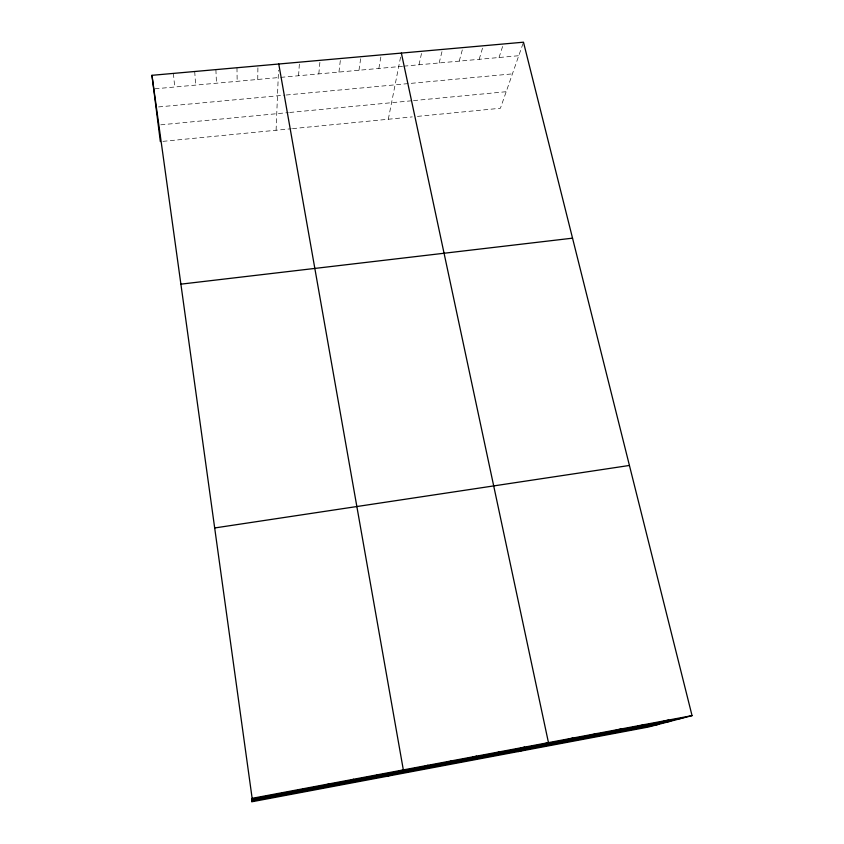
<?xml version="1.0" encoding="UTF-8"?>
<svg xmlns="http://www.w3.org/2000/svg" width="844" height="844" viewBox="0 0 844 844"><rect width="100%" height="100%" fill="white"/><g stroke="black" fill="none" stroke-linecap="round" stroke-linejoin="round"><path stroke-width="0.63" stroke-dasharray="4.22 3.17" d="M257.747 79.452L257.926 65.874M276.083 130.25L278.52 70.189M298.576 75.738L299.483 62.171M318.81 73.903L320.087 60.325M338.95 72.067L340.575 58.5M358.974 70.252L360.947 56.685M378.882 68.438L381.214 54.881M388.303 119.247L401.122 54.322M418.983 64.788L422.011 51.241M439.165 62.952L442.53 49.416M459.231 61.127L462.945 47.602M479.181 59.312L483.232 45.787M499.026 57.508L503.414 43.993M523.058 43.424L500.418 108.254L417.274 116.398M162.955 141.349L291.243 128.763M292.509 128.636L412.252 116.894M160.75 124.828L288.384 112.59M289.682 112.463L410.933 100.847M413.497 100.605L506.189 91.711M158.556 106.935L284.934 95.129M286.169 95.013L512.424 73.871M154.916 88.81L278.214 77.595M280.757 77.363L402.493 66.286M403.759 66.17L518.765 55.715M173.389 73.407L174.729 87.006M194.711 71.508L195.65 85.107M215.895 69.619L216.465 83.208M236.974 67.742L237.164 81.33"/><path stroke-width="1.27" d="M151.952 75.316L252.145 798.329L251.691 801.8L648.171 727.085L692.048 715.628L523.48 42.2L151.952 75.316L160.349 141.602M277.127 794.331L277.781 793.508M302.046 789.646L303.239 788.718M326.786 784.994L328.516 783.971M351.357 780.373L353.625 779.244M375.77 775.784L378.566 774.56M387.396 776.227L403.337 769.907L278.763 64.017M424.11 766.69L427.929 765.276M448.037 762.185L452.363 760.687M471.807 757.722L476.628 756.129M495.417 753.281L500.735 751.593M518.881 748.86L524.683 747.088M518.216 751.571L548.463 742.625L401.364 53.088M566.039 739.998L572.802 738.046M589.734 735.535L596.982 733.499M613.271 731.115L620.984 728.984M636.65 726.716L644.837 724.511M659.881 722.348L668.522 720.059M251.797 800.945L659.016 724.257M252.145 798.329L692.048 715.628M252.05 799.046L682.954 718.001M251.923 800.006L670.822 721.177M214.682 527.964L629.424 465.455M180.89 284.154L572.538 238.166"/></g></svg>
